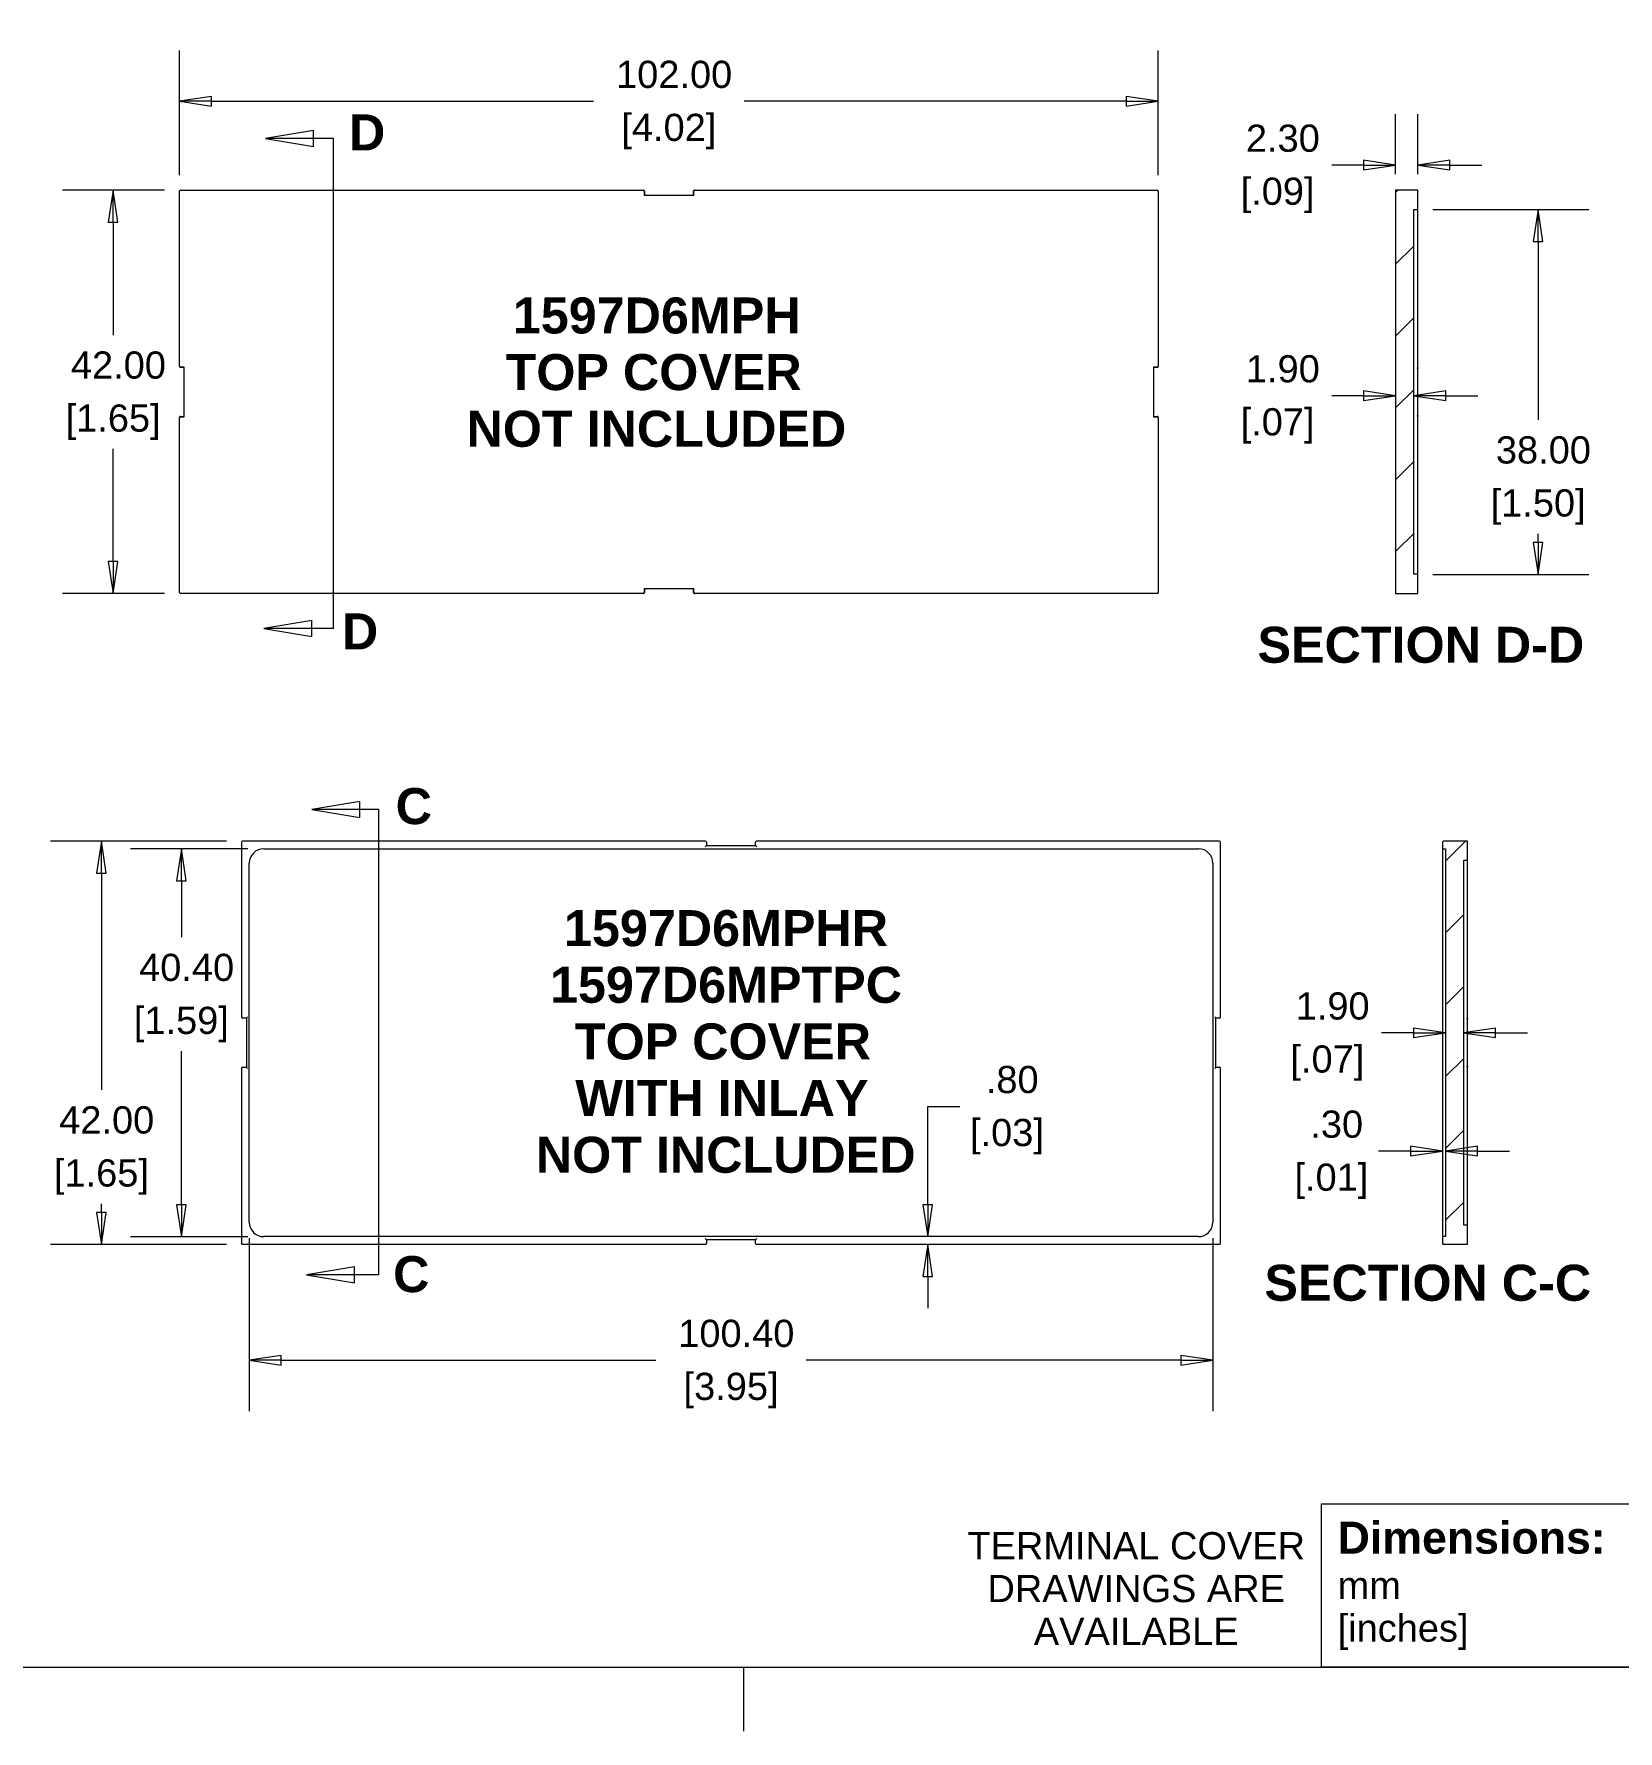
# Model space of a CAD drawing. Header units: millimetres. Extents: x 6 to 460, y 6 to 354.
# Drawn here: x 158.9 to 324, y 5.8 to 182.6 of the extents above; entities that cross this region are included whole.
import ezdxf
from ezdxf.enums import TextEntityAlignment as Align

# ---------------------------------------------------------------- set-up
doc = ezdxf.new("R2010")
doc.units = ezdxf.units.MM
doc.header["$LTSCALE"] = 1.666667
doc.layers.get('0').update_dxf_attribs({"lineweight": 25})
for name, color, linetype, lineweight in [('Dimension (ANSI)', 7, 'Continuous', 9), ('Hatch (ANSI)', 7, 'Continuous', 9), ('Section Line (ANSI)', 7, 'Continuous', 9), ('Sketch Geometry (ANSI)', 7, 'Continuous', 9), ('Symbol (ANSI)', 7, 'Continuous', 9), ('Visible (ANSI)', 7, 'Continuous', 9)]:
    doc.layers.add(name, color=color, linetype=linetype, lineweight=lineweight)
doc.styles.add('Label Text (ANSI)', font='arialbd.ttf')
doc.styles.add('Note Text (ANSI)', font='arial.ttf')
doc.styles.add('Text Style20', font='arial.ttf')
doc.dimstyles.new('Default - mm_inch (ANSI)', dxfattribs={"dimscale": 1.666667, "dimtxt": 1.7, "dimasz": 2, "dimexe": 3.175, "dimexo": 1, "dimgap": 0.8, "dimtad": 0, "dimtih": 1, "dimtoh": 1, "dimrnd": 1e-08, "dimzin": 4, "dimdsep": 46, "dimtxsty": 'Note Text (ANSI)', "dimblk": 'Filled-1', "dimcen": 0.09, "dimdle": 10, "dimclrd": 256, "dimclre": 256, "dimclrt": 256, "dimadec": 1, "dimazin": 0, "dimtfac": 1.176471, "dimtofl": 0, "dimtmove": 0, "dimatfit": 3, "dimfxl": 1, "dimtolj": 1, "dimtzin": 0, "dimlwd": -1, "dimlwe": -1, "dimarcsym": 0})
pattern_1 = [(45, (0, 0), (-3.74177, 3.74177), [])]

# ---------------------------------------------------------------- blocks, each defined once
blk = doc.blocks.new('Title Blocks HAMMOND')
at = {"layer": 'Sketch Geometry (ANSI)'}
for p, q in [((270, 36.2), (193.21, 36.2)), ((193.21, 36.2), (193.21, 9.64)), ((270, 9.64), (270, 36.2)), ((173.94, 9.64), (173.94, 19.84)), ((173.94, 19.84), (193.21, 19.84)), ((193.21, 19.84), (193.21, 9.64)), ((193.21, 9.64), (173.94, 9.64)), ((193.21, 9.64), (270, 9.64))]:
    blk.add_line(p, q, dxfattribs=at)
at = {"layer": 'Symbol (ANSI)', "insert": (174.95, 14.72), "char_height": 1.7, "width": 30.7233, "attachment_point": 4, "line_spacing_factor": 0.845197, "style": 'Note Text (ANSI)'}
blk.add_mtext('\\pxsm0.94;\\fArial|b1|i0;{\\H2.0000;Dimensions:}\\fArial|b0|i0;{\\H1.7000;\\Pmm\\P[inches]}', dxfattribs=at)
at = {"layer": 'Symbol (ANSI)', "insert": (225.81, 11.22), "char_height": 2, "width": 32.2927, "attachment_point": 4, "style": 'Note Text (ANSI)'}
blk.add_mtext('\\fArial|b1|i0;{\\H2.0000;www.hammondmfg.com}', dxfattribs=at)
at = {"layer": 'Symbol (ANSI)', "style": 'Text Style20'}
blk.add_attdef('<TITLE>_001', text='', height=5, dxfattribs=at).set_placement((215.95, 16.38), align=Align.MIDDLE_CENTER)
at = {"layer": 'Symbol (ANSI)', "style": 'Note Text (ANSI)'}
blk.add_attdef('REV:Date_<DD.MM.YYYY>_001', text='', height=1.7, dxfattribs=at).set_placement((254.87, 6.85), align=Align.MIDDLE_RIGHT)
blk = doc.blocks.new('Borders Hammond Border')
at = {"layer": 'Sketch Geometry (ANSI)'}
for p, q in [((7.5, 7.5), (271.9, 7.5)), ((139.7, 7.5), (139.7, 3.5))]:
    blk.add_line(p, q, dxfattribs=at)
blk = doc.blocks.new('Filled-1')
at = {"color": 0}
for p, q in [((0, 0), (-1, 0.15)), ((-1, 0.15), (-1, -0.15)), ((-1, 0), (0, 0)), ((-1, -0.15), (0, 0))]:
    blk.add_line(p, q, dxfattribs=at)
at = {"color": 0, "flags": 128}
blk.add_lwpolyline([(-1, -0.15), (0, 0), (-1, 0.15), (-1, -0.15)], dxfattribs=at)
at = {"color": 0}
blk.add_solid([(-1, -0.15), (0, 0), (-1, 0.15), (-1, -0.15)], dxfattribs=at)
blk = doc.blocks.new('*D14')
at = {"layer": 'Defpoints', "color": 0, "transparency": 16777216}
for p in [(276.07, 175.6), (174.07, 166.22), (276.07, 166.22)]:
    blk.add_point(p, dxfattribs=at)
at = {"layer": 'Dimension (ANSI)', "transparency": 16777216}
for p, q in [((174.07, 167.89), (174.07, 180.9)), ((276.07, 167.89), (276.07, 180.9)), ((177.41, 175.6), (217.23, 175.6)), ((272.74, 175.6), (232.92, 175.6))]:
    blk.add_line(p, q, dxfattribs=at)
at = {"layer": 'Dimension (ANSI)', "transparency": 16777216, "xscale": 3.333333333333333, "yscale": 3.333333333333333, "zscale": 3.333333333333333, "rotation": 180}
blk.add_blockref('Filled-1', (174.07, 175.6), dxfattribs=at)
at = {"layer": 'Dimension (ANSI)', "transparency": 16777216, "xscale": 3.333333333333333, "yscale": 3.333333333333333, "zscale": 3.333333333333333}
blk.add_blockref('Filled-1', (276.07, 175.6), dxfattribs=at)
at = {"layer": 'Dimension (ANSI)', "transparency": 16777216, "attachment_point": 5, "style": 'Note Text (ANSI)'}
for s, insert, char_height in [('\\A1; 102.00', (225.07, 178.38), 2.8333), ('\\A1;[4.02]', (225.07, 172.45), 2.833)]:
    blk.add_mtext(s, dxfattribs=dict(at, insert=insert, char_height=char_height))
blk = doc.blocks.new('*D15')
at = {"layer": 'Defpoints', "color": 0, "transparency": 16777216}
for p in [(167.16, 166.32), (174.17, 166.32), (174.17, 124.32)]:
    blk.add_point(p, dxfattribs=at)
at = {"layer": 'Dimension (ANSI)', "transparency": 16777216}
for p, q in [((172.51, 166.32), (161.87, 166.32)), ((167.16, 162.99), (167.16, 151.25)), ((167.16, 127.66), (167.16, 139.39)), ((172.51, 124.32), (161.87, 124.32))]:
    blk.add_line(p, q, dxfattribs=at)
at = {"layer": 'Dimension (ANSI)', "transparency": 16777216, "xscale": 3.333333333333333, "yscale": 3.333333333333333, "zscale": 3.333333333333333}
for p, rotation in [((167.16, 166.32), 90), ((167.16, 124.32), 270)]:
    blk.add_blockref('Filled-1', p, dxfattribs=dict(at, rotation=rotation))
at = {"layer": 'Dimension (ANSI)', "transparency": 16777216, "char_height": 2.833, "attachment_point": 5, "style": 'Note Text (ANSI)'}
for s, insert in [('\\A1; 42.00', (167.16, 148.1)), ('\\A1;[1.65]', (167.16, 142.17))]:
    blk.add_mtext(s, dxfattribs=dict(at, insert=insert))
blk = doc.blocks.new('*D16')
at = {"layer": 'Defpoints', "color": 0, "transparency": 16777216}
for p in [(182.85, 97.73), (174.27, 57.33), (182.85, 57.33)]:
    blk.add_point(p, dxfattribs=at)
at = {"layer": 'Dimension (ANSI)', "transparency": 16777216}
for p, q in [((181.18, 97.73), (168.98, 97.73)), ((174.27, 94.4), (174.27, 88.51)), ((174.27, 60.67), (174.27, 76.65)), ((181.18, 57.33), (168.98, 57.33))]:
    blk.add_line(p, q, dxfattribs=at)
at = {"layer": 'Dimension (ANSI)', "transparency": 16777216, "xscale": 3.333333333333333, "yscale": 3.333333333333333, "zscale": 3.333333333333333}
for p, rotation in [((174.27, 97.73), 90), ((174.27, 57.33), 270)]:
    blk.add_blockref('Filled-1', p, dxfattribs=dict(at, rotation=rotation))
at = {"layer": 'Dimension (ANSI)', "transparency": 16777216, "char_height": 2.833, "attachment_point": 5, "style": 'Note Text (ANSI)'}
for s, insert in [('\\A1; 40.40', (174.27, 85.36)), ('\\A1;[1.59]', (174.27, 79.43))]:
    blk.add_mtext(s, dxfattribs=dict(at, insert=insert))
blk = doc.blocks.new('*D17')
at = {"layer": 'Defpoints', "color": 0, "transparency": 16777216}
for p in [(180.65, 98.53), (165.94, 56.53), (180.65, 56.53)]:
    blk.add_point(p, dxfattribs=at)
at = {"layer": 'Dimension (ANSI)', "transparency": 16777216}
for p, q in [((178.98, 98.53), (160.65, 98.53)), ((165.94, 95.2), (165.94, 72.62)), ((165.94, 59.87), (165.94, 60.76)), ((178.98, 56.53), (160.65, 56.53))]:
    blk.add_line(p, q, dxfattribs=at)
at = {"layer": 'Dimension (ANSI)', "transparency": 16777216, "xscale": 3.333333333333333, "yscale": 3.333333333333333, "zscale": 3.333333333333333}
for p, rotation in [((165.94, 98.53), 90), ((165.94, 56.53), 270)]:
    blk.add_blockref('Filled-1', p, dxfattribs=dict(at, rotation=rotation))
at = {"layer": 'Dimension (ANSI)', "transparency": 16777216, "char_height": 2.833, "attachment_point": 5, "style": 'Note Text (ANSI)'}
for s, insert in [('\\A1; 42.00', (165.94, 69.47)), ('\\A1;[1.65]', (165.94, 63.54))]:
    blk.add_mtext(s, dxfattribs=dict(at, insert=insert))
blk = doc.blocks.new('*D18')
at = {"layer": 'Defpoints', "color": 0, "transparency": 16777216}
for p in [(181.35, 58.83), (281.75, 58.83), (281.75, 44.46)]:
    blk.add_point(p, dxfattribs=at)
at = {"layer": 'Dimension (ANSI)', "transparency": 16777216}
for p, q in [((181.35, 57.17), (181.35, 39.16)), ((281.75, 57.17), (281.75, 39.16)), ((184.68, 44.46), (223.71, 44.46)), ((278.42, 44.46), (239.39, 44.46))]:
    blk.add_line(p, q, dxfattribs=at)
at = {"layer": 'Dimension (ANSI)', "transparency": 16777216, "xscale": 3.333333333333333, "yscale": 3.333333333333333, "zscale": 3.333333333333333, "rotation": 180}
blk.add_blockref('Filled-1', (181.35, 44.46), dxfattribs=at)
at = {"layer": 'Dimension (ANSI)', "transparency": 16777216, "xscale": 3.333333333333333, "yscale": 3.333333333333333, "zscale": 3.333333333333333}
blk.add_blockref('Filled-1', (281.75, 44.46), dxfattribs=at)
at = {"layer": 'Dimension (ANSI)', "transparency": 16777216, "attachment_point": 5, "style": 'Note Text (ANSI)'}
for s, insert, char_height in [('\\A1; 100.40', (231.55, 47.24), 2.8333), ('\\A1;[3.95]', (231.55, 41.31), 2.833)]:
    blk.add_mtext(s, dxfattribs=dict(at, insert=insert, char_height=char_height))
blk = doc.blocks.new('2dTransSection2')
at = {"layer": 'Section Line (ANSI)', "linetype": 'Continuous'}
for p, q in [((115.73, 61.6), (112.73, 61.1)), ((115.73, 60.6), (115.73, 61.6)), ((115.73, 61.1), (112.73, 61.1)), ((112.73, 61.1), (115.73, 60.6)), ((116.88, 61.1), (115.73, 61.1)), ((116.88, 61.1), (116.88, 32.02)), ((116.88, 61.1), (116.88, 56.81)), ((116.88, 36.31), (116.88, 32.02)), ((115.38, 32.52), (112.38, 32.02)), ((115.38, 32.02), (112.38, 32.02)), ((112.38, 32.02), (115.38, 31.52)), ((115.38, 31.52), (115.38, 32.52)), ((116.88, 32.02), (115.38, 32.02))]:
    blk.add_line(p, q, dxfattribs=at)
at = {"layer": 'Section Line (ANSI)', "linetype": 'Continuous', "flags": 128}
for points in [[(115.73, 61.6), (112.73, 61.1), (115.73, 60.6), (115.73, 61.6)], [(115.38, 32.52), (112.38, 32.02), (115.38, 31.52), (115.38, 32.52)]]:
    blk.add_lwpolyline(points, dxfattribs=at)
at = {"layer": 'Section Line (ANSI)'}
for points in [[(115.73, 61.6), (112.73, 61.1), (115.73, 60.6), (115.73, 61.6)], [(115.38, 32.52), (112.38, 32.02), (115.38, 31.52), (115.38, 32.52)]]:
    blk.add_solid(points, dxfattribs=at)
at = {"layer": 'Section Line (ANSI)', "char_height": 2.25, "attachment_point": 7, "style": 'Label Text (ANSI)'}
for insert in [(117.96, 60.15), (117.8, 30.9)]:
    blk.add_mtext('C', dxfattribs=dict(at, insert=insert))
blk = doc.blocks.new('*D20')
at = {"layer": 'Defpoints', "color": 0, "transparency": 16777216}
for p in [(305.69, 96.23), (305.69, 66.25), (305.99, 57.33)]:
    blk.add_point(p, dxfattribs=at)
at = {"layer": 'Dimension (ANSI)', "transparency": 16777216}
for p, q in [((302.36, 66.25), (299.03, 66.25)), ((309.33, 66.25), (312.66, 66.25))]:
    blk.add_line(p, q, dxfattribs=at)
at = {"layer": 'Dimension (ANSI)', "transparency": 16777216, "xscale": 3.333333333333333, "yscale": 3.333333333333333, "zscale": 3.333333333333333}
blk.add_blockref('Filled-1', (305.69, 66.25), dxfattribs=at)
at = {"layer": 'Dimension (ANSI)', "transparency": 16777216, "xscale": 3.333333333333333, "yscale": 3.333333333333333, "zscale": 3.333333333333333, "rotation": 180}
blk.add_blockref('Filled-1', (305.99, 66.25), dxfattribs=at)
at = {"layer": 'Dimension (ANSI)', "transparency": 16777216, "char_height": 2.833, "attachment_point": 5, "style": 'Note Text (ANSI)'}
for s, insert in [('\\A1; .30', (294.11, 69.03)), ('\\A1;[.01]', (294.11, 63.1))]:
    blk.add_mtext(s, dxfattribs=dict(at, insert=insert))
blk = doc.blocks.new('2dTransSection3')
at = {"layer": 'Section Line (ANSI)', "linetype": 'Continuous'}
for p, q in [((112.82, 103.53), (109.82, 103.03)), ((112.82, 103.03), (109.82, 103.03)), ((109.82, 103.03), (112.82, 102.53)), ((112.82, 102.53), (112.82, 103.53)), ((114.08, 103.03), (112.82, 103.03)), ((114.08, 72.4), (114.08, 103.03)), ((114.08, 98.22), (114.08, 103.03)), ((114.08, 72.4), (114.08, 77.21)), ((112.72, 72.9), (109.72, 72.4)), ((112.72, 72.4), (109.72, 72.4)), ((109.72, 72.4), (112.72, 71.9)), ((112.72, 71.9), (112.72, 72.9)), ((114.08, 72.4), (112.72, 72.4))]:
    blk.add_line(p, q, dxfattribs=at)
at = {"layer": 'Section Line (ANSI)', "linetype": 'Continuous', "flags": 128}
for points in [[(112.82, 103.53), (109.82, 103.03), (112.82, 102.53), (112.82, 103.53)], [(112.72, 72.9), (109.72, 72.4), (112.72, 71.9), (112.72, 72.9)]]:
    blk.add_lwpolyline(points, dxfattribs=at)
at = {"layer": 'Section Line (ANSI)'}
for points in [[(112.82, 103.53), (109.82, 103.03), (112.82, 102.53), (112.82, 103.53)], [(112.72, 72.9), (109.72, 72.4), (112.72, 71.9), (112.72, 72.9)]]:
    blk.add_solid(points, dxfattribs=at)
at = {"layer": 'Section Line (ANSI)', "char_height": 2.25, "attachment_point": 7, "style": 'Label Text (ANSI)'}
for insert in [(115.04, 102.29), (114.6, 71.1)]:
    blk.add_mtext('D', dxfattribs=dict(at, insert=insert))
blk = doc.blocks.new('*D22')
at = {"layer": 'Defpoints', "color": 0, "transparency": 16777216}
for p in [(305.99, 97.73), (307.89, 78.56), (307.89, 58.53)]:
    blk.add_point(p, dxfattribs=at)
at = {"layer": 'Dimension (ANSI)', "transparency": 16777216}
for p, q in [((302.66, 78.56), (299.33, 78.56)), ((311.23, 78.56), (314.56, 78.56))]:
    blk.add_line(p, q, dxfattribs=at)
at = {"layer": 'Dimension (ANSI)', "transparency": 16777216, "xscale": 3.333333333333333, "yscale": 3.333333333333333, "zscale": 3.333333333333333}
blk.add_blockref('Filled-1', (305.99, 78.56), dxfattribs=at)
at = {"layer": 'Dimension (ANSI)', "transparency": 16777216, "xscale": 3.333333333333333, "yscale": 3.333333333333333, "zscale": 3.333333333333333, "rotation": 180}
blk.add_blockref('Filled-1', (307.89, 78.56), dxfattribs=at)
at = {"layer": 'Dimension (ANSI)', "transparency": 16777216, "char_height": 2.833, "attachment_point": 5, "style": 'Note Text (ANSI)'}
for s, insert in [('\\A1; 1.90', (293.69, 81.34)), ('\\A1;[.07]', (293.69, 75.41))]:
    blk.add_mtext(s, dxfattribs=dict(at, insert=insert))
blk = doc.blocks.new('*D23')
at = {"layer": 'Defpoints', "color": 0, "transparency": 16777216}
for p in [(303, 164.32), (315.65, 164.32), (303, 126.32)]:
    blk.add_point(p, dxfattribs=at)
at = {"layer": 'Dimension (ANSI)', "transparency": 16777216}
for p, q in [((304.67, 164.32), (320.94, 164.32)), ((315.65, 160.99), (315.65, 142.41)), ((315.65, 129.66), (315.65, 130.55)), ((304.67, 126.32), (320.94, 126.32))]:
    blk.add_line(p, q, dxfattribs=at)
at = {"layer": 'Dimension (ANSI)', "transparency": 16777216, "xscale": 3.333333333333333, "yscale": 3.333333333333333, "zscale": 3.333333333333333}
for p, rotation in [((315.65, 164.32), 90), ((315.65, 126.32), 270)]:
    blk.add_blockref('Filled-1', p, dxfattribs=dict(at, rotation=rotation))
at = {"layer": 'Dimension (ANSI)', "transparency": 16777216, "char_height": 2.833, "attachment_point": 5, "style": 'Note Text (ANSI)'}
for s, insert in [('\\A1; 38.00', (315.65, 139.26)), ('\\A1;[1.50]', (315.65, 133.33))]:
    blk.add_mtext(s, dxfattribs=dict(at, insert=insert))
blk = doc.blocks.new('*D24')
at = {"layer": 'Defpoints', "color": 0, "transparency": 16777216}
for p in [(300.8, 145.32), (302.7, 144.93), (302.7, 126.32)]:
    blk.add_point(p, dxfattribs=at)
at = {"layer": 'Dimension (ANSI)', "transparency": 16777216}
for p, q in [((297.47, 144.93), (294.14, 144.93)), ((306.04, 144.93), (309.37, 144.93))]:
    blk.add_line(p, q, dxfattribs=at)
at = {"layer": 'Dimension (ANSI)', "transparency": 16777216, "xscale": 3.333333333333333, "yscale": 3.333333333333333, "zscale": 3.333333333333333}
blk.add_blockref('Filled-1', (300.8, 144.93), dxfattribs=at)
at = {"layer": 'Dimension (ANSI)', "transparency": 16777216, "xscale": 3.333333333333333, "yscale": 3.333333333333333, "zscale": 3.333333333333333, "rotation": 180}
blk.add_blockref('Filled-1', (302.7, 144.93), dxfattribs=at)
at = {"layer": 'Dimension (ANSI)', "transparency": 16777216, "char_height": 2.833, "attachment_point": 5, "style": 'Note Text (ANSI)'}
for s, insert in [('\\A1; 1.90', (288.5, 147.71)), ('\\A1;[.07]', (288.5, 141.78))]:
    blk.add_mtext(s, dxfattribs=dict(at, insert=insert))
blk = doc.blocks.new('*D25')
at = {"layer": 'Defpoints', "color": 0, "transparency": 16777216}
for p in [(300.8, 168.95), (300.8, 166.32), (303.1, 166.32)]:
    blk.add_point(p, dxfattribs=at)
at = {"layer": 'Dimension (ANSI)', "transparency": 16777216}
for p, q in [((300.8, 167.99), (300.8, 174.24)), ((303.1, 167.99), (303.1, 174.24)), ((297.47, 168.95), (294.14, 168.95)), ((306.44, 168.95), (309.77, 168.95))]:
    blk.add_line(p, q, dxfattribs=at)
at = {"layer": 'Dimension (ANSI)', "transparency": 16777216, "xscale": 3.333333333333333, "yscale": 3.333333333333333, "zscale": 3.333333333333333}
blk.add_blockref('Filled-1', (300.8, 168.95), dxfattribs=at)
at = {"layer": 'Dimension (ANSI)', "transparency": 16777216, "xscale": 3.333333333333333, "yscale": 3.333333333333333, "zscale": 3.333333333333333, "rotation": 180}
blk.add_blockref('Filled-1', (303.1, 168.95), dxfattribs=at)
at = {"layer": 'Dimension (ANSI)', "transparency": 16777216, "char_height": 2.833, "attachment_point": 5, "style": 'Note Text (ANSI)'}
for s, insert in [('\\A1; 2.30', (288.5, 171.73)), ('\\A1;[.09]', (288.5, 165.8))]:
    blk.add_mtext(s, dxfattribs=dict(at, insert=insert))
blk = doc.blocks.new('*D26')
at = {"layer": 'Defpoints', "color": 0, "transparency": 16777216}
for p in [(280.25, 57.33), (234.25, 56.53), (252.05, 56.53)]:
    blk.add_point(p, dxfattribs=at)
at = {"layer": 'Dimension (ANSI)', "transparency": 16777216}
for p, q in [((252.05, 60.67), (252.05, 70.9)), ((252.05, 70.9), (255.38, 70.9)), ((252.05, 53.2), (252.05, 49.87))]:
    blk.add_line(p, q, dxfattribs=at)
at = {"layer": 'Dimension (ANSI)', "transparency": 16777216, "xscale": 3.333333333333333, "yscale": 3.333333333333333, "zscale": 3.333333333333333}
for p, rotation in [((252.05, 57.33), 270), ((252.05, 56.53), 90)]:
    blk.add_blockref('Filled-1', p, dxfattribs=dict(at, rotation=rotation))
at = {"layer": 'Dimension (ANSI)', "transparency": 16777216, "char_height": 2.833, "attachment_point": 5, "style": 'Note Text (ANSI)'}
for s, insert in [('\\A1; .80', (260.3, 73.68)), ('\\A1;[.03]', (260.3, 67.75))]:
    blk.add_mtext(s, dxfattribs=dict(at, insert=insert))

msp = doc.modelspace()

# ---------------------------------------------------------------- hatches: boundary and pattern name
at = {"layer": 'Hatch (ANSI)'}
h = msp.add_hatch(dxfattribs=at)
h.set_pattern_fill('ANSI31', color=256, scale=42.333333, style=0)
h.set_pattern_definition(pattern_1)
edge = h.paths.add_edge_path()
edge.add_line((302.704, 164.324), (303.004, 164.324))
edge.add_ellipse((303.004, 164.424), major_axis=(0.1, 0), ratio=1, start_angle=270, end_angle=360)
edge.add_line((303.104, 164.424), (303.104, 166.324))
edge.add_line((303.104, 166.324), (300.804, 166.324))
edge.add_line((300.804, 166.324), (300.804, 124.324))
edge.add_line((300.804, 124.324), (303.104, 124.324))
edge.add_line((303.104, 124.324), (303.104, 126.224))
edge.add_ellipse((303.004, 126.224), major_axis=(0, 0.1), ratio=1, start_angle=270, end_angle=360)
edge.add_line((303.004, 126.324), (302.704, 126.324))
edge.add_line((302.704, 126.324), (302.704, 164.324))
h = msp.add_hatch(dxfattribs=at)
h.set_pattern_fill('ANSI31', color=256, scale=42.333333, style=0)
h.set_pattern_definition(pattern_1)
edge = h.paths.add_edge_path()
edge.add_line((308.195, 58.533), (307.895, 58.533))
edge.add_line((307.895, 58.533), (307.895, 96.533))
edge.add_line((307.895, 96.533), (308.195, 96.533))
edge.add_ellipse((308.195, 96.633), major_axis=(0.1, 0), ratio=1, start_angle=270, end_angle=360)
edge.add_line((308.295, 96.633), (308.295, 98.533))
edge.add_line((308.295, 98.533), (305.795, 98.533))
edge.add_ellipse((305.795, 98.433), major_axis=(-0.1, 0), ratio=1, start_angle=270, end_angle=360)
edge.add_line((305.695, 98.433), (305.695, 97.833))
edge.add_ellipse((305.795, 97.833), major_axis=(0, -0.1), ratio=1, start_angle=270, end_angle=360)
edge.add_line((305.795, 97.733), (305.995, 97.733))
edge.add_line((305.995, 97.733), (305.995, 57.333))
edge.add_line((305.995, 57.333), (305.795, 57.333))
edge.add_ellipse((305.795, 57.233), major_axis=(-0.1, 0), ratio=1, start_angle=270, end_angle=360)
edge.add_line((305.695, 57.233), (305.695, 56.633))
edge.add_ellipse((305.795, 56.633), major_axis=(0, -0.1), ratio=1, start_angle=270, end_angle=360)
edge.add_line((305.795, 56.533), (308.295, 56.533))
edge.add_line((308.295, 56.533), (308.295, 58.433))
edge.add_ellipse((308.195, 58.433), major_axis=(0, 0.1), ratio=1, start_angle=270, end_angle=360)

# ---------------------------------------------------------------- linework, layer by layer
at = {"layer": 'Visible (ANSI)'}
for p, q in [((174.073, 148.015), (174.073, 166.224)), ((174.173, 166.324), (222.383, 166.324)), ((222.423, 166.324), (222.383, 166.324)), ((222.483, 166.224), (222.483, 165.824)), ((222.523, 166.224), (222.523, 165.824)), ((227.624, 165.824), (227.624, 166.224)), ((227.664, 165.824), (227.664, 166.224)), ((227.764, 166.324), (227.724, 166.324)), ((227.764, 166.324), (275.973, 166.324)), ((276.073, 166.224), (276.073, 148.015)), ((303.104, 166.324), (300.804, 166.324)), ((300.804, 166.324), (300.804, 124.324)), ((303.104, 164.424), (303.104, 166.324)), ((222.483, 165.824), (227.664, 165.824)), ((303.104, 161.324), (303.104, 164.424)), ((302.704, 164.324), (303.004, 164.324)), ((302.704, 126.324), (302.704, 164.324)), ((303.104, 147.875), (303.104, 161.324)), ((174.073, 148.015), (174.073, 147.975)), ((174.573, 147.915), (174.173, 147.915)), ((174.573, 147.875), (174.173, 147.875)), ((174.573, 142.733), (174.573, 147.915)), ((275.573, 147.915), (275.573, 142.733)), ((275.973, 147.915), (275.573, 147.915)), ((275.973, 147.875), (275.573, 147.875)), ((276.073, 147.975), (276.073, 148.015)), ((303.004, 147.776), (303.104, 147.875)), ((303.104, 147.875), (303.104, 147.775)), ((303.104, 142.873), (303.104, 147.775)), ((174.073, 142.673), (174.073, 142.633)), ((174.073, 124.424), (174.073, 142.633)), ((174.173, 142.773), (174.573, 142.773)), ((174.173, 142.733), (174.573, 142.733)), ((275.573, 142.773), (275.973, 142.773)), ((275.573, 142.733), (275.973, 142.733)), ((276.073, 142.633), (276.073, 142.673)), ((276.073, 142.633), (276.073, 124.424)), ((303.104, 142.773), (303.004, 142.872)), ((303.104, 142.873), (303.104, 142.773)), ((303.104, 129.324), (303.104, 142.773)), ((303.104, 126.224), (303.104, 129.324)), ((303.004, 126.324), (302.704, 126.324)), ((303.104, 124.324), (303.104, 126.224)), ((222.383, 124.324), (174.173, 124.324)), ((222.383, 124.324), (222.423, 124.324)), ((227.664, 124.824), (222.483, 124.824)), ((222.483, 124.824), (222.483, 124.424)), ((222.523, 124.824), (222.523, 124.424)), ((227.624, 124.424), (227.624, 124.824)), ((227.664, 124.424), (227.664, 124.824)), ((227.724, 124.324), (227.764, 124.324)), ((275.973, 124.324), (227.764, 124.324)), ((300.804, 124.324), (303.104, 124.324)), ((180.551, 98.433), (180.551, 80.227)), ((228.857, 98.533), (180.651, 98.533)), ((182.851, 97.733), (280.251, 97.733)), ((228.9, 98.533), (228.857, 98.533)), ((228.857, 97.933), (228.957, 98.033)), ((234.145, 98.033), (228.957, 98.033)), ((229, 98.433), (229, 98.033)), ((234.102, 98.033), (234.102, 98.433)), ((234.145, 98.033), (234.245, 97.933)), ((234.245, 98.533), (234.202, 98.533)), ((282.451, 98.533), (234.245, 98.533)), ((282.551, 80.227), (282.551, 98.433)), ((305.695, 98.433), (305.695, 97.833)), ((305.695, 97.833), (305.695, 96.233)), ((308.295, 98.533), (305.795, 98.533)), ((305.795, 97.733), (305.995, 97.733)), ((305.995, 97.733), (305.995, 57.333)), ((308.295, 96.633), (308.295, 98.533)), ((181.351, 58.833), (181.351, 96.233)), ((281.751, 96.233), (281.751, 58.833)), ((305.695, 96.233), (305.695, 58.833)), ((307.895, 58.533), (307.895, 96.533)), ((307.895, 96.533), (308.195, 96.533)), ((308.295, 93.533), (308.295, 96.633)), ((308.295, 80.084), (308.295, 93.533)), ((180.551, 80.227), (180.551, 80.184)), ((181.051, 80.084), (180.651, 80.084)), ((181.051, 80.127), (181.151, 80.227)), ((181.051, 80.127), (181.051, 74.939)), ((282.051, 80.127), (281.951, 80.227)), ((282.051, 74.939), (282.051, 80.127)), ((282.451, 80.084), (282.051, 80.084)), ((282.551, 80.184), (282.551, 80.227)), ((308.195, 79.985), (308.295, 80.084)), ((308.295, 80.084), (308.295, 79.984)), ((308.295, 75.082), (308.295, 79.984)), ((180.551, 74.882), (180.551, 74.839)), ((180.551, 74.839), (180.551, 56.633)), ((180.651, 74.982), (181.051, 74.982)), ((181.151, 74.839), (181.051, 74.939)), ((282.051, 74.939), (281.951, 74.839)), ((282.051, 74.982), (282.451, 74.982)), ((282.551, 74.839), (282.551, 74.882)), ((282.551, 56.633), (282.551, 74.839)), ((308.295, 74.982), (308.195, 75.081)), ((308.295, 75.082), (308.295, 74.982)), ((308.295, 61.533), (308.295, 74.982)), ((308.295, 58.433), (308.295, 61.533)), ((305.695, 58.833), (305.695, 57.233)), ((308.195, 58.533), (307.895, 58.533)), ((308.295, 56.533), (308.295, 58.433)), ((280.251, 57.333), (182.851, 57.333)), ((228.957, 57.033), (228.857, 57.133)), ((228.957, 57.033), (234.145, 57.033)), ((229, 57.033), (229, 56.633)), ((234.102, 56.633), (234.102, 57.033)), ((234.145, 57.033), (234.245, 57.133)), ((305.695, 57.233), (305.695, 56.633)), ((305.995, 57.333), (305.795, 57.333)), ((180.651, 56.533), (228.857, 56.533)), ((228.857, 56.533), (228.9, 56.533)), ((234.202, 56.533), (234.245, 56.533)), ((234.245, 56.533), (282.451, 56.533)), ((305.795, 56.533), (308.295, 56.533))]:
    msp.add_line(p, q, dxfattribs=at)
for centre, radius, start, end in [((174.173, 166.224), 0.1, 90, 180), ((275.973, 166.224), 0.1, 0, 90), ((303.004, 164.424), 0.1, 270, 0), ((303.004, 126.224), 0.1, 0, 90), ((174.173, 124.424), 0.1, 180, 270), ((275.973, 124.424), 0.1, 270, 0), ((180.651, 98.433), 0.1, 90, 180), ((182.851, 96.233), 1.5, 90, 180), ((280.251, 96.233), 1.5, 0, 90), ((282.451, 98.433), 0.1, 0, 90), ((305.795, 98.433), 0.1, 90, 180), ((305.795, 97.833), 0.1, 180, 270), ((308.195, 96.633), 0.1, 270, 0), ((182.851, 58.833), 1.5, 180, 270), ((280.251, 58.833), 1.5, 270, 0), ((308.195, 58.433), 0.1, 0, 90), ((180.651, 56.633), 0.1, 180, 270), ((282.451, 56.633), 0.1, 270, 0), ((305.795, 57.233), 0.1, 90, 180), ((305.795, 56.633), 0.1, 180, 270)]:
    msp.add_arc(centre, radius, start, end, dxfattribs=at)
for centre, major_axis, ratio, start_param, end_param in [((222.383, 166.224), (0.1, 0), 0.9998477, 0, 1.5707963), ((222.423, 166.224), (0.1, 0), 0.9998477, 0, 1.5707963), ((227.724, 166.224), (-0.1, 0), 0.9998477, 4.712389, 6.2831853), ((227.764, 166.224), (-0.1, 0), 0.9998477, 4.712389, 6.2831853), ((174.173, 148.015), (0, -0.1), 0.9998477, 4.712389, 6.2831853), ((174.173, 147.975), (0, -0.1), 0.9998477, 4.712389, 6.2831853), ((275.973, 148.015), (0, -0.1), 0.9998477, 0, 1.5707963), ((275.973, 147.975), (0, -0.1), 0.9998477, 0, 1.5707963), ((174.173, 142.673), (0, 0.1), 0.9998477, 0, 1.5707963), ((174.173, 142.633), (0, 0.1), 0.9998477, 0, 1.5707963), ((275.973, 142.673), (0, 0.1), 0.9998477, 4.712389, 6.2831853), ((275.973, 142.633), (0, 0.1), 0.9998477, 4.712389, 6.2831853), ((222.383, 124.424), (0.1, 0), 0.9998477, 4.712389, 6.2831853), ((222.423, 124.424), (0.1, 0), 0.9998477, 4.712389, 6.2831853), ((227.724, 124.424), (-0.1, 0), 0.9998477, 0, 1.5707963), ((227.764, 124.424), (-0.1, 0), 0.9998477, 0, 1.5707963), ((228.9, 98.433), (0.1, 0), 0.9998477, 0, 1.5707963), ((228.957, 97.933), (0, -0.1), 0.0174551, 3.1415927, 3.1590459), ((234.202, 98.433), (-0.1, 0), 0.9998477, 4.712389, 6.2831853), ((234.145, 97.933), (0, 0.1), 0.0174551, 6.265732, 6.2831853), ((180.651, 80.184), (0, -0.1), 0.9998477, 4.712389, 6.2831853), ((181.151, 80.127), (-0.1, 0), 0.0174551, 6.265732, 6.2831853), ((281.951, 80.127), (-0.1, 0), 0.0174551, 3.1415927, 3.1590459), ((282.451, 80.184), (0, -0.1), 0.9998477, 0, 1.5707963), ((180.651, 74.882), (0, 0.1), 0.9998477, 0, 1.5707963), ((181.151, 74.939), (0.1, 0), 0.0174551, 3.1415927, 3.1590459), ((281.951, 74.939), (0.1, 0), 0.0174551, 6.265732, 6.2831853), ((282.451, 74.882), (0, 0.1), 0.9998477, 4.712389, 6.2831853), ((228.9, 56.633), (0.1, 0), 0.9998477, 4.712389, 6.2831853), ((228.957, 57.133), (0, -0.1), 0.0174551, 6.265732, 6.2831853), ((234.202, 56.633), (-0.1, 0), 0.9998477, 0, 1.5707963), ((234.145, 57.133), (0, 0.1), 0.0174551, 3.1415927, 3.1590459)]:
    msp.add_ellipse(centre, major_axis=major_axis, ratio=ratio, start_param=start_param, end_param=end_param, dxfattribs=at)

# ---------------------------------------------------------------- block references
at = {"xscale": 1.666666666666667, "yscale": 1.666666666666667, "zscale": 1.666666666666667}
msp.add_blockref('Borders Hammond Border', (0, 0), dxfattribs=at)
ref = msp.add_blockref('Title Blocks HAMMOND', (3.172, -3.566), dxfattribs=dict(xscale=1.666666666666667, yscale=1.666666666666667, zscale=1.666666666666667))
ref.add_attrib('<TITLE>_001', '1597DIN6MDH53', (360.192, 23.685), dxfattribs={"layer": 'Symbol (ANSI)', "height": 8.33333, "style": 'Text Style20'})
ref.add_attrib('REV:Date_<DD.MM.YYYY>_001', 'REV: 10.08.2023', (422.31, 7.827), dxfattribs={"layer": 'Symbol (ANSI)', "height": 2.83333, "style": 'Note Text (ANSI)'})
at = {"layer": 'Section Line (ANSI)', "xscale": 1.666666666666667, "yscale": 1.666666666666667, "zscale": 1.666666666666667}
for name in ['2dTransSection3', '2dTransSection2']:
    msp.add_blockref(name, (0, 0), dxfattribs=at)

# ---------------------------------------------------------------- texts
at = {"layer": 'Symbol (ANSI)', "char_height": 3.75, "attachment_point": 7, "style": 'Label Text (ANSI)'}
for s, insert in [('1597D6MPH', (208.811, 151.355)), ('TOP COVER', (208.06, 145.456)), ('NOT INCLUDED', (203.985, 139.555)), ('SECTION D-D', (286.408, 117.054)), ('1597D6MPHR', (214.141, 87.537)), ('1597D6MPTPC', (212.685, 81.636)), ('TOP COVER', (215.282, 75.737)), ('WITH INLAY', (215.323, 69.899)), ('NOT INCLUDED', (211.207, 63.934)), ('SECTION C-C', (287.128, 50.6))]:
    msp.add_mtext(s, dxfattribs=dict(at, insert=insert))
at = {"layer": 'Symbol (ANSI)', "insert": (273.77, 20.679), "char_height": 2.83333, "width": 35.1964, "attachment_point": 5, "line_spacing_factor": 0.944221, "style": 'Note Text (ANSI)'}
msp.add_mtext('\\fArial|b0|i0;TERMINAL COVER\\P\\fArial|b0|i0;DRAWINGS ARE\\P\\fArial|b0|i0;AVAILABLE', dxfattribs=at)

# ---------------------------------------------------------------- dimensions: what is measured, and where the dimension line sits
at = {"layer": 'Dimension (ANSI)'}
for base, p1, p2, angle, text, override, picture, middle in [((276.073, 175.604), (174.073, 166.224), (276.073, 166.224), 180, ' <>\\X[4.02]', {"dimgap": 0.8, "dimtih": 0, "dimtoh": 0, "dimdec": 2, "dimpost": '\\X', "dimtol": 0, "dimlim": 0, "dimtp": 0, "dimtm": 0, "dimtdec": 2, "dimatfit": 1}, '*D14', (225.073, 175.604)), ((300.804, 168.948), (303.104, 166.324), (300.804, 166.324), 180, ' <>\\X[.09]', {"dimgap": 0.8, "dimtih": 0, "dimtoh": 0, "dimdec": 2, "dimpost": '\\X', "dimtol": 0, "dimlim": 0, "dimtp": 0, "dimtm": 0, "dimtdec": 2, "dimatfit": 1}, '*D25', (288.497, 168.948)), ((167.158, 166.324), (174.173, 124.324), (174.173, 166.324), 90, ' <>\\X[1.65]', {"dimgap": 0.8, "dimdec": 2, "dimpost": '\\X', "dimtol": 0, "dimlim": 0, "dimtp": 0, "dimtm": 0, "dimtdec": 2, "dimatfit": 1}, '*D15', (167.158, 145.324)), ((315.646, 164.324), (303.004, 126.324), (303.004, 164.324), 90, ' <>\\X[1.50]', {"dimgap": 0.8, "dimdec": 2, "dimpost": '\\X', "dimtol": 0, "dimlim": 0, "dimtp": 0, "dimtm": 0, "dimtdec": 2, "dimatfit": 1}, '*D23', (315.646, 136.478)), ((302.704, 144.927), (300.804, 145.324), (302.704, 126.324), 180, ' <>\\X[.07]', {"dimgap": 0.8, "dimtih": 0, "dimtoh": 0, "dimdec": 2, "dimpost": '\\X', "dimse1": 1, "dimse2": 1, "dimtol": 0, "dimlim": 0, "dimtp": 0, "dimtm": 0, "dimtdec": 2, "dimatfit": 1}, '*D24', (288.497, 144.927)), ((165.94, 56.533), (180.651, 98.533), (180.651, 56.533), 90, ' <>\\X[1.65]', {"dimgap": 0.8, "dimdec": 2, "dimpost": '\\X', "dimtol": 0, "dimlim": 0, "dimtp": 0, "dimtm": 0, "dimtdec": 2, "dimatfit": 1}, '*D17', (165.94, 66.687)), ((174.271, 57.333), (182.851, 97.733), (182.851, 57.333), 90, ' <>\\X[1.59]', {"dimgap": 0.8, "dimdec": 2, "dimpost": '\\X', "dimtol": 0, "dimlim": 0, "dimtp": 0, "dimtm": 0, "dimtdec": 2, "dimatfit": 1}, '*D16', (174.271, 82.578)), ((307.895, 78.557), (305.995, 97.733), (307.895, 58.533), 180, ' <>\\X[.07]', {"dimgap": 0.8, "dimtih": 0, "dimtoh": 0, "dimdec": 2, "dimpost": '\\X', "dimse1": 1, "dimse2": 1, "dimtol": 0, "dimlim": 0, "dimtp": 0, "dimtm": 0, "dimtdec": 2, "dimatfit": 1}, '*D22', (293.688, 78.557)), ((305.695, 66.25), (305.995, 57.333), (305.695, 96.233), 180, ' <>\\X[.01]', {"dimgap": 0.8, "dimtih": 0, "dimtoh": 0, "dimdec": 2, "dimpost": '\\X', "dimse1": 1, "dimse2": 1, "dimtol": 0, "dimlim": 0, "dimtp": 0, "dimtm": 0, "dimtdec": 2, "dimatfit": 1}, '*D20', (294.107, 66.25)), ((252.048, 56.533), (280.251, 57.333), (234.245, 56.533), 90, ' <>\\X[.03]', {"dimgap": 0.8, "dimdec": 2, "dimpost": '\\X', "dimse1": 1, "dimse2": 1, "dimtol": 0, "dimlim": 0, "dimtp": 0, "dimtm": 0, "dimtdec": 2, "dimatfit": 1}, '*D26', (260.302, 70.897)), ((281.751, 44.456), (181.351, 58.833), (281.751, 58.833), 180, ' <>\\X[3.95]', {"dimgap": 0.8, "dimtih": 0, "dimtoh": 0, "dimdec": 2, "dimpost": '\\X', "dimtol": 0, "dimlim": 0, "dimtp": 0, "dimtm": 0, "dimtdec": 2, "dimatfit": 1}, '*D18', (231.551, 44.456))]:
    dim = msp.add_linear_dim(base=base, p1=p1, p2=p2, angle=angle, text=text, dimstyle='Default - mm_inch (ANSI)', override=override, dxfattribs=at)
    dim.commit()
    dim.dimension.update_dxf_attribs({"geometry": picture, "text_midpoint": middle, "dimtype": 160})

doc.saveas('drawing.dxf')
